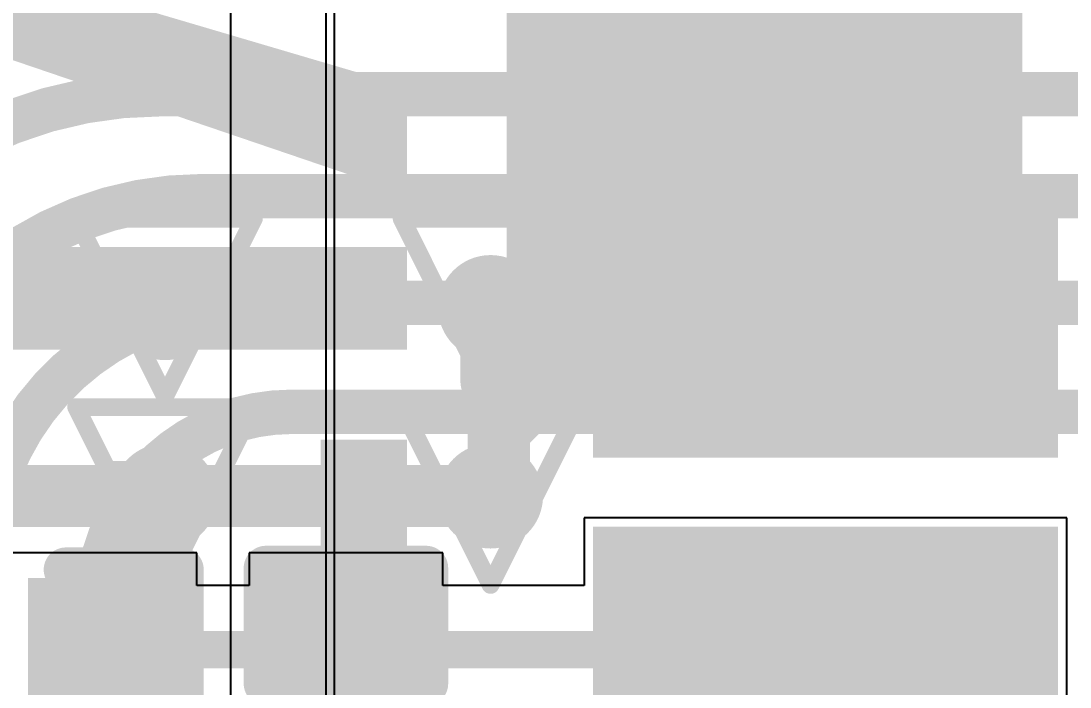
# Model space of a CAD drawing. Header units: inches. Extents: x -6 to 283, y -12 to 154.
# Drawn here: x 17.062 to 20.059, y 16.789 to 18.691 of the extents above; entities that cross this region are included whole.
import ezdxf

# ---------------------------------------------------------------- set-up
doc = ezdxf.new("R2010")
doc.units = ezdxf.units.IN
for name, color, linetype in [('Bottom Overlay', 54, 'Continuous'), ('Drill Drawing', 1, 'Continuous'), ('GND-1', 16, 'Continuous'), ('PWR-1', 156, 'Continuous'), ('PWR-2', 130, 'Continuous'), ('Signal L1', 76, 'Continuous'), ('Signal L2', 6, 'Continuous'), ('Top Layer', 1, 'Continuous'), ('Top Overlay', 2, 'Continuous'), ('Top Paste', 8, 'Continuous'), ('Top Solder', 216, 'Continuous'), ('Via Holes', 16, 'Continuous')]:
    doc.layers.add(name, color=color, linetype=linetype)
doc.styles.add('Bauhaus 93_Bold', font='', dxfattribs={"height": 0.2})
doc.styles.get('Bauhaus 93_Bold').set_extended_font_data('Bauhaus 93', bold=True)

# ---------------------------------------------------------------- blocks, each defined once
blk = doc.blocks.new('AP6275S__49')
at = {"layer": 'Top Layer'}
for points in [[(-7.7475, 4.75), (-6.6225, 4.75), (-6.6225, 4.25), (-7.7475, 4.25)], [(-7.7475, 3.85), (-6.6225, 3.85), (-6.6225, 3.35), (-7.7475, 3.35)]]:
    blk.add_hatch(color=1, dxfattribs=at).paths.add_polyline_path(points)
at = {"layer": 'Top Paste'}
for points in [[(-7.7475, 4.75), (-6.6225, 4.75), (-6.6225, 4.25), (-7.7475, 4.25)], [(-7.7475, 3.85), (-6.6225, 3.85), (-6.6225, 3.35), (-7.7475, 3.35)]]:
    blk.add_hatch(color=8, dxfattribs=at).paths.add_polyline_path(points)
at = {"layer": 'Top Solder'}
for points in [[(-7.8491, 4.8516), (-6.5209, 4.8516), (-6.5209, 4.1484), (-7.8491, 4.1484)], [(-7.8491, 3.9516), (-6.5209, 3.9516), (-6.5209, 3.2484), (-7.8491, 3.2484)]]:
    blk.add_hatch(color=216, dxfattribs=at).paths.add_polyline_path(points)
at = {"layer": 'Top Overlay'}
for points in [[(-7.5184, 6.5532, 0.254, 0.254, 0), (-7.5184, 4.9784, 0.254, 0.254, 0)], [(-8.128, 4.6228, 0.2, 0.2, 0), (-8.001, 4.4958, 0.2, 0.2, 0)], [(-8.128, 4.3688, 0.2, 0.2, 0), (-8.128, 4.6228, 0.2, 0.2, 0)], [(-8.128, 4.3688, 0.2, 0.2, 0), (-8.001, 4.4958, 0.2, 0.2, 0)]]:
    blk.add_lwpolyline(points, format="xyseb", dxfattribs=at)
for points in [[(-7.5819, 4.9784, 0.127, 0.127, 1), (-7.4549, 4.9784, 0.127, 0.127, 1)], [(-8.178, 4.6228, 0.1, 0.1, 1), (-8.078, 4.6228, 0.1, 0.1, 1)], [(-8.178, 4.6228, 0.1, 0.1, 1), (-8.078, 4.6228, 0.1, 0.1, 1)], [(-8.051, 4.4958, 0.1, 0.1, 1), (-7.951, 4.4958, 0.1, 0.1, 1)], [(-8.051, 4.4958, 0.1, 0.1, 1), (-7.951, 4.4958, 0.1, 0.1, 1)], [(-8.178, 4.3688, 0.1, 0.1, 1), (-8.078, 4.3688, 0.1, 0.1, 1)], [(-8.178, 4.3688, 0.1, 0.1, 1), (-8.078, 4.3688, 0.1, 0.1, 1)]]:
    blk.add_lwpolyline(points, format="xyseb", close=True, dxfattribs=at)
blk = doc.blocks.new('C___0201_308')
at = {"layer": 'Top Layer'}
for points in [[(-0.45, 0.15), (-0.15, 0.15), (-0.15, -0.15), (-0.45, -0.15)], [(0.15, 0.15), (0.45, 0.15), (0.45, -0.15), (0.15, -0.15)]]:
    blk.add_hatch(color=1, dxfattribs=at).paths.add_polyline_path(points)
at = {"layer": 'Top Paste'}
for points in [[(-0.45, 0.15), (-0.15, 0.15), (-0.15, -0.15), (-0.45, -0.15)], [(0.15, 0.15), (0.45, 0.15), (0.45, -0.15), (0.15, -0.15)]]:
    blk.add_hatch(color=8, dxfattribs=at).paths.add_polyline_path(points)
at = {"layer": 'Top Solder'}
for points in [[(-0.505, 0.205), (-0.095, 0.205), (-0.095, -0.205), (-0.505, -0.205)], [(0.095, 0.205), (0.505, 0.205), (0.505, -0.205), (0.095, -0.205)]]:
    blk.add_hatch(color=216, dxfattribs=at).paths.add_polyline_path(points)
at = {"layer": 'Top Overlay'}
for points in [[(-0.5334, 0.2286, 0.127, 0.127, 0), (-0.5334, -0.2286, 0.127, 0.127, 0)], [(-0.5334, 0.2286, 0.127, 0.127, 0), (-0.2032, 0.2286, 0.127, 0.127, 0)], [(0.2032, 0.2286, 0.127, 0.127, 0), (0.5334, 0.2286, 0.127, 0.127, 0)], [(0.5334, 0.2286, 0.127, 0.127, 0), (0.5334, -0.2286, 0.127, 0.127, 0)], [(-0.5334, -0.2286, 0.127, 0.127, 0), (-0.2032, -0.2286, 0.127, 0.127, 0)], [(0.2032, -0.2286, 0.127, 0.127, 0), (0.5334, -0.2286, 0.127, 0.127, 0)]]:
    blk.add_lwpolyline(points, format="xyseb", dxfattribs=at)
for points in [[(-0.5651, 0.2286, 0.0635, 0.0635, 1), (-0.5016, 0.2286, 0.0635, 0.0635, 1)], [(-0.5651, 0.2286, 0.0635, 0.0635, 1), (-0.5016, 0.2286, 0.0635, 0.0635, 1)], [(-0.2349, 0.2286, 0.0635, 0.0635, 1), (-0.1714, 0.2286, 0.0635, 0.0635, 1)], [(0.1714, 0.2286, 0.0635, 0.0635, 1), (0.2349, 0.2286, 0.0635, 0.0635, 1)], [(0.5016, 0.2286, 0.0635, 0.0635, 1), (0.5651, 0.2286, 0.0635, 0.0635, 1)], [(0.5016, 0.2286, 0.0635, 0.0635, 1), (0.5651, 0.2286, 0.0635, 0.0635, 1)], [(-0.5651, -0.2286, 0.0635, 0.0635, 1), (-0.5016, -0.2286, 0.0635, 0.0635, 1)], [(-0.5651, -0.2286, 0.0635, 0.0635, 1), (-0.5016, -0.2286, 0.0635, 0.0635, 1)], [(-0.2349, -0.2286, 0.0635, 0.0635, 1), (-0.1714, -0.2286, 0.0635, 0.0635, 1)], [(0.1714, -0.2286, 0.0635, 0.0635, 1), (0.2349, -0.2286, 0.0635, 0.0635, 1)], [(0.5016, -0.2286, 0.0635, 0.0635, 1), (0.5651, -0.2286, 0.0635, 0.0635, 1)], [(0.5016, -0.2286, 0.0635, 0.0635, 1), (0.5651, -0.2286, 0.0635, 0.0635, 1)]]:
    blk.add_lwpolyline(points, format="xyseb", close=True, dxfattribs=at)
blk = doc.blocks.new('CAP_0201_470')
at = {"layer": 'Top Layer'}
for points in [[(-0.45, 0.15), (-0.15, 0.15), (-0.15, -0.15), (-0.45, -0.15)], [(0.15, 0.15), (0.45, 0.15), (0.45, -0.15), (0.15, -0.15)]]:
    blk.add_hatch(color=1, dxfattribs=at).paths.add_polyline_path(points)
at = {"layer": 'Top Paste'}
for points in [[(-0.45, 0.15), (-0.15, 0.15), (-0.15, -0.15), (-0.45, -0.15)], [(0.15, 0.15), (0.45, 0.15), (0.45, -0.15), (0.15, -0.15)]]:
    blk.add_hatch(color=8, dxfattribs=at).paths.add_polyline_path(points)
at = {"layer": 'Top Solder'}
for points in [[(-0.505, 0.205), (-0.095, 0.205), (-0.095, -0.205), (-0.505, -0.205)], [(0.095, 0.205), (0.505, 0.205), (0.505, -0.205), (0.095, -0.205)]]:
    blk.add_hatch(color=216, dxfattribs=at).paths.add_polyline_path(points)
at = {"layer": 'Top Overlay'}
for points in [[(-0.5334, 0.2286, 0.127, 0.127, 0), (-0.5334, -0.2286, 0.127, 0.127, 0)], [(-0.2032, 0.2286, 0.127, 0.127, 0), (-0.5334, 0.2286, 0.127, 0.127, 0)], [(0.5334, 0.2286, 0.127, 0.127, 0), (0.2032, 0.2286, 0.127, 0.127, 0)], [(0.5334, 0.2286, 0.127, 0.127, 0), (0.5334, -0.2286, 0.127, 0.127, 0)], [(-0.2032, -0.2286, 0.127, 0.127, 0), (-0.5334, -0.2286, 0.127, 0.127, 0)], [(0.5334, -0.2286, 0.127, 0.127, 0), (0.2032, -0.2286, 0.127, 0.127, 0)]]:
    blk.add_lwpolyline(points, format="xyseb", dxfattribs=at)
for points in [[(-0.5651, 0.2286, 0.0635, 0.0635, 1), (-0.5016, 0.2286, 0.0635, 0.0635, 1)], [(-0.5651, 0.2286, 0.0635, 0.0635, 1), (-0.5016, 0.2286, 0.0635, 0.0635, 1)], [(-0.2349, 0.2286, 0.0635, 0.0635, 1), (-0.1714, 0.2286, 0.0635, 0.0635, 1)], [(0.1714, 0.2286, 0.0635, 0.0635, 1), (0.2349, 0.2286, 0.0635, 0.0635, 1)], [(0.5016, 0.2286, 0.0635, 0.0635, 1), (0.5651, 0.2286, 0.0635, 0.0635, 1)], [(0.5016, 0.2286, 0.0635, 0.0635, 1), (0.5651, 0.2286, 0.0635, 0.0635, 1)], [(-0.5651, -0.2286, 0.0635, 0.0635, 1), (-0.5016, -0.2286, 0.0635, 0.0635, 1)], [(-0.5651, -0.2286, 0.0635, 0.0635, 1), (-0.5016, -0.2286, 0.0635, 0.0635, 1)], [(-0.2349, -0.2286, 0.0635, 0.0635, 1), (-0.1714, -0.2286, 0.0635, 0.0635, 1)], [(0.1714, -0.2286, 0.0635, 0.0635, 1), (0.2349, -0.2286, 0.0635, 0.0635, 1)], [(0.5016, -0.2286, 0.0635, 0.0635, 1), (0.5651, -0.2286, 0.0635, 0.0635, 1)], [(0.5016, -0.2286, 0.0635, 0.0635, 1), (0.5651, -0.2286, 0.0635, 0.0635, 1)]]:
    blk.add_lwpolyline(points, format="xyseb", close=True, dxfattribs=at)

msp = doc.modelspace()

# ---------------------------------------------------------------- hatches: boundary and pattern name
at = {"layer": 'GND-1'}
h = msp.add_hatch(color=16, dxfattribs=at)
edge = h.paths.add_edge_path()
edge.add_arc((17.4736, 17.8722), 0.15, 0, 360)
h = msp.add_hatch(color=16, dxfattribs=at)
edge = h.paths.add_edge_path()
edge.add_arc((18.4036, 17.8722), 0.15, 0, 360)
h = msp.add_hatch(color=16, dxfattribs=at)
edge = h.paths.add_edge_path()
edge.add_arc((17.4736, 17.3341), 0.15, 0, 360)
h = msp.add_hatch(color=16, dxfattribs=at)
edge = h.paths.add_edge_path()
edge.add_arc((18.4036, 17.3341), 0.15, 0, 360)
at = {"layer": 'Signal L1'}
h = msp.add_hatch(color=76, dxfattribs=at)
edge = h.paths.add_edge_path()
edge.add_arc((17.4736, 17.8722), 0.15, 0, 360)
h = msp.add_hatch(color=76, dxfattribs=at)
edge = h.paths.add_edge_path()
edge.add_arc((18.4036, 17.8722), 0.15, 0, 360)
h = msp.add_hatch(color=76, dxfattribs=at)
edge = h.paths.add_edge_path()
edge.add_arc((17.4736, 17.3341), 0.15, 0, 360)
h = msp.add_hatch(color=76, dxfattribs=at)
edge = h.paths.add_edge_path()
edge.add_arc((18.4036, 17.3341), 0.15, 0, 360)
at = {"layer": 'Top Layer'}
msp.add_hatch(color=1, dxfattribs=at).paths.add_polyline_path([(18.4494, 17.5451), (19.9229, 17.5451), (19.9229, 20.0476), (18.4494, 20.0476)])
h = msp.add_hatch(color=1, dxfattribs=at)
edge = h.paths.add_edge_path()
edge.add_arc((17.4736, 17.8722), 0.15, 0, 360)
h = msp.add_hatch(color=1, dxfattribs=at)
edge = h.paths.add_edge_path()
edge.add_arc((18.4036, 17.8722), 0.15, 0, 360)
h = msp.add_hatch(color=1, dxfattribs=at)
edge = h.paths.add_edge_path()
edge.add_arc((17.4736, 17.3341), 0.15, 0, 360)
h = msp.add_hatch(color=1, dxfattribs=at)
edge = h.paths.add_edge_path()
edge.add_arc((18.4036, 17.3341), 0.15, 0, 360)
at = {"layer": 'Via Holes'}
h = msp.add_hatch(color=7, dxfattribs=at)
edge = h.paths.add_edge_path()
edge.add_arc((17.4736, 17.8722), 0.075, 0, 360)
h = msp.add_hatch(color=7, dxfattribs=at)
edge = h.paths.add_edge_path()
edge.add_arc((18.4036, 17.8722), 0.075, 0, 360)
h = msp.add_hatch(color=7, dxfattribs=at)
edge = h.paths.add_edge_path()
edge.add_arc((17.4736, 17.3341), 0.075, 0, 360)
h = msp.add_hatch(color=7, dxfattribs=at)
edge = h.paths.add_edge_path()
edge.add_arc((18.4036, 17.3341), 0.075, 0, 360)

# ---------------------------------------------------------------- linework, layer by layer
at = {"layer": 'Drill Drawing'}
for points in [[(17.2196, 18.1262, 0.0508, 0.0508, 0), (17.7276, 18.1262, 0.0508, 0.0508, 0)], [(17.2196, 18.1262, 0.0508, 0.0508, 0), (17.4736, 17.6182, 0.0508, 0.0508, 0)], [(17.4736, 17.6182, 0.0508, 0.0508, 0), (17.7276, 18.1262, 0.0508, 0.0508, 0)], [(18.1496, 18.1262, 0.0508, 0.0508, 0), (18.6576, 18.1262, 0.0508, 0.0508, 0)], [(18.1496, 18.1262, 0.0508, 0.0508, 0), (18.4036, 17.6182, 0.0508, 0.0508, 0)], [(18.4036, 17.6182, 0.0508, 0.0508, 0), (18.6576, 18.1262, 0.0508, 0.0508, 0)], [(17.2196, 17.5881, 0.0508, 0.0508, 0), (17.7276, 17.5881, 0.0508, 0.0508, 0)], [(17.2196, 17.5881, 0.0508, 0.0508, 0), (17.4736, 17.0801, 0.0508, 0.0508, 0)], [(17.4736, 17.0801, 0.0508, 0.0508, 0), (17.7276, 17.5881, 0.0508, 0.0508, 0)], [(18.1496, 17.5881, 0.0508, 0.0508, 0), (18.6576, 17.5881, 0.0508, 0.0508, 0)], [(18.1496, 17.5881, 0.0508, 0.0508, 0), (18.4036, 17.0801, 0.0508, 0.0508, 0)], [(18.4036, 17.0801, 0.0508, 0.0508, 0), (18.6576, 17.5881, 0.0508, 0.0508, 0)]]:
    msp.add_lwpolyline(points, format="xyseb", dxfattribs=at)
for points in [[(17.2069, 18.1262, 0.0254, 0.0254, 1), (17.2323, 18.1262, 0.0254, 0.0254, 1)], [(17.2069, 18.1262, 0.0254, 0.0254, 1), (17.2323, 18.1262, 0.0254, 0.0254, 1)], [(17.7149, 18.1262, 0.0254, 0.0254, 1), (17.7403, 18.1262, 0.0254, 0.0254, 1)], [(17.7149, 18.1262, 0.0254, 0.0254, 1), (17.7403, 18.1262, 0.0254, 0.0254, 1)], [(18.1369, 18.1262, 0.0254, 0.0254, 1), (18.1623, 18.1262, 0.0254, 0.0254, 1)], [(18.1369, 18.1262, 0.0254, 0.0254, 1), (18.1623, 18.1262, 0.0254, 0.0254, 1)], [(18.6449, 18.1262, 0.0254, 0.0254, 1), (18.6703, 18.1262, 0.0254, 0.0254, 1)], [(18.6449, 18.1262, 0.0254, 0.0254, 1), (18.6703, 18.1262, 0.0254, 0.0254, 1)], [(17.4609, 17.6182, 0.0254, 0.0254, 1), (17.4863, 17.6182, 0.0254, 0.0254, 1)], [(17.4609, 17.6182, 0.0254, 0.0254, 1), (17.4863, 17.6182, 0.0254, 0.0254, 1)], [(18.3909, 17.6182, 0.0254, 0.0254, 1), (18.4163, 17.6182, 0.0254, 0.0254, 1)], [(18.3909, 17.6182, 0.0254, 0.0254, 1), (18.4163, 17.6182, 0.0254, 0.0254, 1)], [(17.2069, 17.5881, 0.0254, 0.0254, 1), (17.2323, 17.5881, 0.0254, 0.0254, 1)], [(17.2069, 17.5881, 0.0254, 0.0254, 1), (17.2323, 17.5881, 0.0254, 0.0254, 1)], [(17.7149, 17.5881, 0.0254, 0.0254, 1), (17.7403, 17.5881, 0.0254, 0.0254, 1)], [(17.7149, 17.5881, 0.0254, 0.0254, 1), (17.7403, 17.5881, 0.0254, 0.0254, 1)], [(18.1369, 17.5881, 0.0254, 0.0254, 1), (18.1623, 17.5881, 0.0254, 0.0254, 1)], [(18.1369, 17.5881, 0.0254, 0.0254, 1), (18.1623, 17.5881, 0.0254, 0.0254, 1)], [(18.6449, 17.5881, 0.0254, 0.0254, 1), (18.6703, 17.5881, 0.0254, 0.0254, 1)], [(18.6449, 17.5881, 0.0254, 0.0254, 1), (18.6703, 17.5881, 0.0254, 0.0254, 1)], [(17.4609, 17.0801, 0.0254, 0.0254, 1), (17.4863, 17.0801, 0.0254, 0.0254, 1)], [(17.4609, 17.0801, 0.0254, 0.0254, 1), (17.4863, 17.0801, 0.0254, 0.0254, 1)], [(18.3909, 17.0801, 0.0254, 0.0254, 1), (18.4163, 17.0801, 0.0254, 0.0254, 1)], [(18.3909, 17.0801, 0.0254, 0.0254, 1), (18.4163, 17.0801, 0.0254, 0.0254, 1)]]:
    msp.add_lwpolyline(points, format="xyseb", close=True, dxfattribs=at)
at = {"layer": 'PWR-1'}
for p, q in [((17.6603, 20.1009), (17.6603, -1.8304)), ((17.9576, 5.4629), (17.9576, 20.1009))]:
    msp.add_line(p, q, dxfattribs=at)
at = {"layer": 'PWR-2'}
for p, q in [((17.6603, 20.1009), (17.6603, -1.7575)), ((17.934, 5.4236), (17.934, 20.1009))]:
    msp.add_line(p, q, dxfattribs=at)
at = {"layer": 'Signal L2'}
for points in [[(16.2856, 17.308, 0.127, 0.127, -0.414214), (17.4592, 18.4816, 0.127, 0.127, 0)], [(17.4592, 18.4816, 0.127, 0.127, 0), (48.3941, 18.4816, 0.127, 0.127, 0)], [(16.605, 17.2157, 0.127, 0.127, -0.414214), (17.5798, 18.1904, 0.127, 0.127, 0)], [(17.5798, 18.1904, 0.127, 0.127, 0), (48.231, 18.1904, 0.127, 0.127, 0)], [(16.9519, 17.1316, 0.127, 0.127, -0.414214), (17.706, 17.8856, 0.127, 0.127, 0)], [(17.706, 17.8856, 0.127, 0.127, 0), (48.047, 17.8856, 0.127, 0.127, 0)], [(17.2794, 17.0191, 0.127, 0.127, -0.414214), (17.8349, 17.5745, 0.127, 0.127, 0)], [(17.8349, 17.5745, 0.127, 0.127, 0), (47.2889, 17.5745, 0.127, 0.127, 0)], [(17.2794, 16.3123, 0.127, 0.127, 0), (17.2794, 17.0191, 0.127, 0.127, 0)]]:
    msp.add_lwpolyline(points, format="xyseb", dxfattribs=at)
for points in [[(17.4274, 18.4816, 0.0635, 0.0635, 1), (17.4909, 18.4816, 0.0635, 0.0635, 1)], [(17.4274, 18.4816, 0.0635, 0.0635, 1), (17.4909, 18.4816, 0.0635, 0.0635, 1)], [(17.548, 18.1904, 0.0635, 0.0635, 1), (17.6115, 18.1904, 0.0635, 0.0635, 1)], [(17.548, 18.1904, 0.0635, 0.0635, 1), (17.6115, 18.1904, 0.0635, 0.0635, 1)], [(17.6742, 17.8856, 0.0635, 0.0635, 1), (17.7377, 17.8856, 0.0635, 0.0635, 1)], [(17.6742, 17.8856, 0.0635, 0.0635, 1), (17.7377, 17.8856, 0.0635, 0.0635, 1)], [(17.8031, 17.5745, 0.0635, 0.0635, 1), (17.8666, 17.5745, 0.0635, 0.0635, 1)], [(17.8031, 17.5745, 0.0635, 0.0635, 1), (17.8666, 17.5745, 0.0635, 0.0635, 1)], [(17.2477, 17.0191, 0.0635, 0.0635, 1), (17.3112, 17.0191, 0.0635, 0.0635, 1)], [(17.2477, 17.0191, 0.0635, 0.0635, 1), (17.3112, 17.0191, 0.0635, 0.0635, 1)]]:
    msp.add_lwpolyline(points, format="xyseb", close=True, dxfattribs=at)
at = {"layer": 'Top Layer'}
for p, q in [((20.0499, 17.2721), (18.6709, 17.2721)), ((18.6709, 17.2721), (18.6709, 17.0789)), ((20.0499, 16.5181), (20.0499, 17.2721)), ((17.5643, 17.1721), (16.9873, 17.1721)), ((17.5643, 17.0789), (17.5643, 17.1721)), ((18.2675, 17.1721), (17.7135, 17.1721)), ((17.7135, 17.1721), (17.7135, 17.0789)), ((18.2675, 17.0789), (18.2675, 17.1721)), ((17.7135, 17.0789), (17.5643, 17.0789)), ((18.6709, 17.0789), (18.2675, 17.0789))]:
    msp.add_line(p, q, dxfattribs=at)
for points in [[(18.427, 17.5226, 0.1778, 0.1778, 0), (18.6994, 17.7951, 0.1778, 0.1778, 0)], [(18.6994, 17.7951, 0.1778, 0.1778, 0), (19.3604, 17.7951, 0.1778, 0.1778, 0)], [(18.427, 17.3575, 0.1778, 0.1778, 0), (18.427, 17.5226, 0.1778, 0.1778, 0)], [(18.4036, 17.3341, 0.1778, 0.1778, 0), (18.427, 17.3575, 0.1778, 0.1778, 0)], [(16.6118, 17.3341, 0.1778, 0.1778, 0), (17.4736, 17.3341, 0.1778, 0.1778, 0)], [(17.4736, 17.3341, 0.1778, 0.1778, 0), (18.4036, 17.3341, 0.1778, 0.1778, 0)], [(17.2873, 16.8951, 0.1067, 0.1067, 0), (17.9905, 16.8951, 0.1067, 0.1067, 0)], [(17.9905, 16.8951, 0.1067, 0.1067, 0), (19.3604, 16.8951, 0.1067, 0.1067, 0)]]:
    msp.add_lwpolyline(points, format="xyseb", dxfattribs=at)
for points in [[(18.655, 17.7951, 0.0889, 0.0889, 1), (18.7439, 17.7951, 0.0889, 0.0889, 1)], [(18.655, 17.7951, 0.0889, 0.0889, 1), (18.7439, 17.7951, 0.0889, 0.0889, 1)], [(19.316, 17.7951, 0.0889, 0.0889, 1), (19.4049, 17.7951, 0.0889, 0.0889, 1)], [(18.3826, 17.5226, 0.0889, 0.0889, 1), (18.4715, 17.5226, 0.0889, 0.0889, 1)], [(18.3826, 17.5226, 0.0889, 0.0889, 1), (18.4715, 17.5226, 0.0889, 0.0889, 1)], [(18.3826, 17.3575, 0.0889, 0.0889, 1), (18.4715, 17.3575, 0.0889, 0.0889, 1)], [(18.3826, 17.3575, 0.0889, 0.0889, 1), (18.4715, 17.3575, 0.0889, 0.0889, 1)], [(17.4291, 17.3341, 0.0889, 0.0889, 1), (17.518, 17.3341, 0.0889, 0.0889, 1)], [(17.4291, 17.3341, 0.0889, 0.0889, 1), (17.518, 17.3341, 0.0889, 0.0889, 1)], [(18.3592, 17.3341, 0.0889, 0.0889, 1), (18.4481, 17.3341, 0.0889, 0.0889, 1)], [(18.3592, 17.3341, 0.0889, 0.0889, 1), (18.4481, 17.3341, 0.0889, 0.0889, 1)], [(17.2606, 16.8951, 0.0533, 0.0533, 1), (17.314, 16.8951, 0.0533, 0.0533, 1)], [(17.9638, 16.8951, 0.0533, 0.0533, 1), (18.0172, 16.8951, 0.0533, 0.0533, 1)], [(17.9638, 16.8951, 0.0533, 0.0533, 1), (18.0172, 16.8951, 0.0533, 0.0533, 1)], [(19.3338, 16.8951, 0.0533, 0.0533, 1), (19.3871, 16.8951, 0.0533, 0.0533, 1)]]:
    msp.add_lwpolyline(points, format="xyseb", close=True, dxfattribs=at)

# ---------------------------------------------------------------- block references
msp.add_blockref('AP6275S__49', (26.5454, 13.2951))
for name, p, rotation in [('CAP_0201_470', (16.9873, 16.8951), 180), ('C___0201_308', (17.9905, 16.5951), 90)]:
    msp.add_blockref(name, p, dxfattribs=dict(rotation=rotation))

# ---------------------------------------------------------------- texts
at = {"layer": 'Bottom Overlay', "style": 'Bauhaus 93_Bold', "text_generation_flag": 2}
msp.add_text('RE  EIVER', height=1.524, rotation=270, dxfattribs=at).set_placement((16.6412, 12.2927))

doc.saveas('drawing.dxf')
